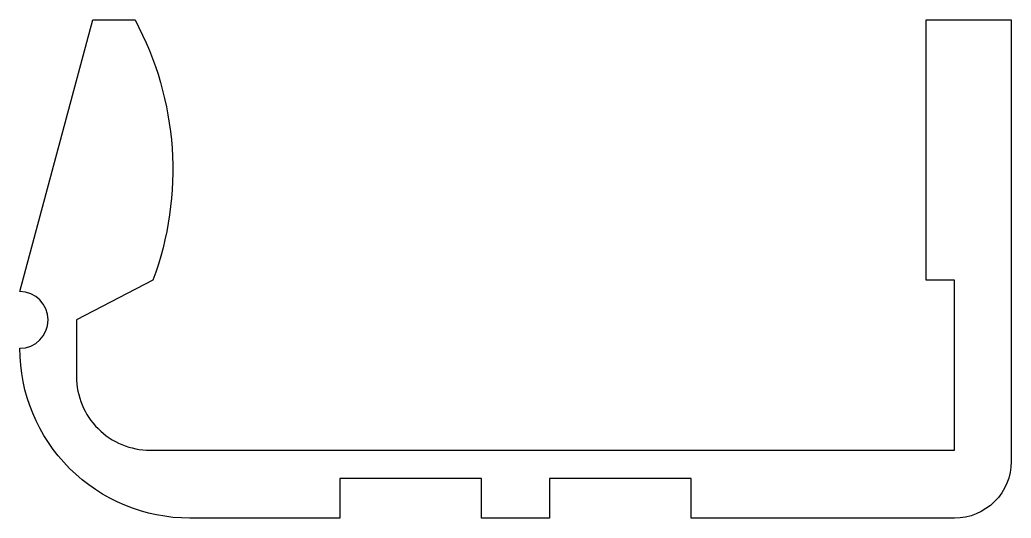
# Model space of a CAD drawing. Extents: x 256.6 to 274.1, y 253.1 to 261.9.
import ezdxf

# ---------------------------------------------------------------- set-up
doc = ezdxf.new("R2010")
doc.units = 0
doc.layers.add('ANA', color=220, linetype='CONTINUOUS')

msp = doc.modelspace()

# ---------------------------------------------------------------- linework, layer by layer
at = {"layer": 'ANA'}
msp.add_lwpolyline([(264.742, 253.79), (262.242, 253.79), (262.242, 253.09), (259.592, 253.09, -0.414214), (256.592, 256.09, 1), (256.592, 257.09), (257.878, 261.89), (258.625, 261.89, -0.215392), (258.941, 257.29), (257.592, 256.59), (257.592, 255.59, 0.414214), (258.892, 254.29), (273.092, 254.29), (273.092, 257.29), (272.592, 257.29), (272.592, 261.89), (274.092, 261.89), (274.092, 254.09, -0.414214), (273.092, 253.09), (268.442, 253.09), (268.442, 253.79), (265.942, 253.79), (265.942, 253.09), (264.742, 253.09)], format="xyb", close=True, dxfattribs=at)

doc.saveas('drawing.dxf')
